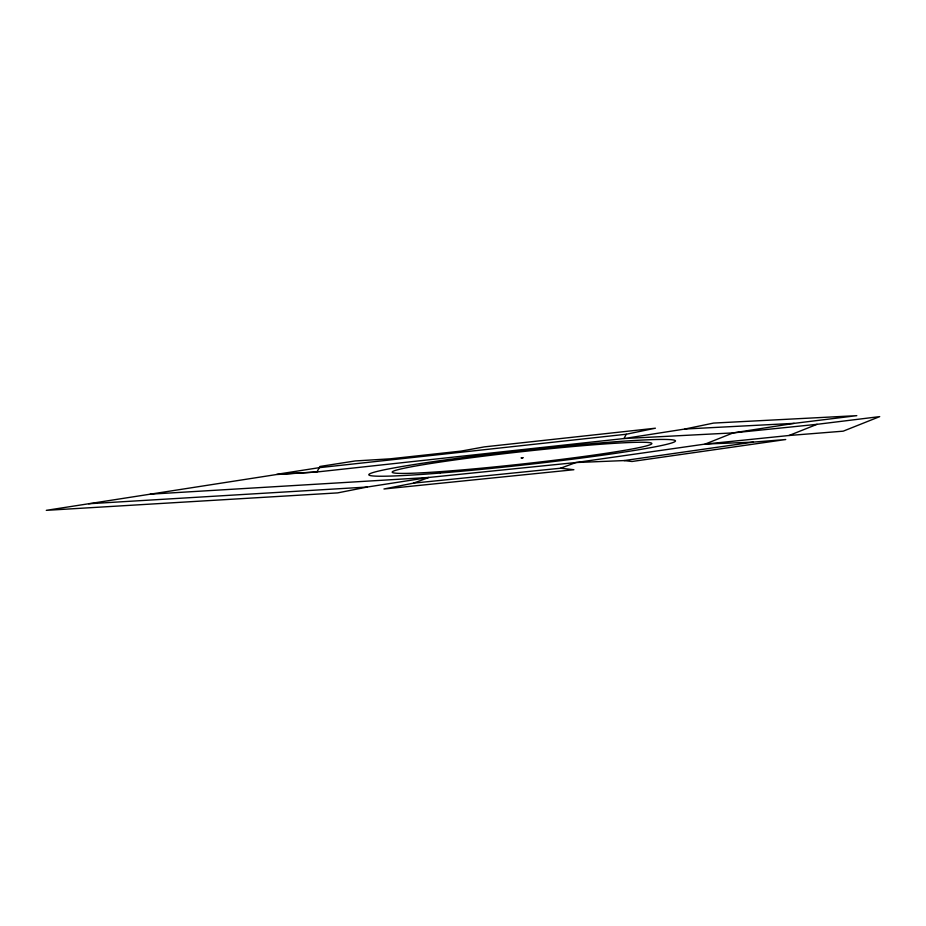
<?xml version="1.0" encoding="UTF-8"?>
<svg xmlns="http://www.w3.org/2000/svg" width="926" height="926" viewBox="0 0 926 926"><rect width="100%" height="100%" fill="white"/><g stroke="black" fill="none" stroke-linecap="round" stroke-linejoin="round"><path stroke-width="1.39" d="M626.265 434.248L319.262 467.665L276.851 474.297L316.958 471.971L319.898 466.472L355.214 460.951L390.216 458.821L461.067 451.101L484.356 446.876L655.411 428.206L626.265 434.248L623.962 438.554L316.958 471.971L276.365 474.563L46.3 510.342L337.689 492.887L367.286 487.03L428.9 477.446L575.926 462.537L705.137 444.075L789.045 435.498L843.204 431.169L879.7 416.619L817.079 424.316L733.172 432.893L623.962 438.554L684.974 429.016L713.587 423.078L856.805 415.658L794.184 423.356L733.172 432.893L705.137 444.075L753.243 442.119L785.734 439.526L632.018 461.484L624.031 460.581L575.926 462.537L560.577 468.22L413.552 483.129L383.954 488.986L573.889 469.725L560.577 468.22M789.045 435.498L817.079 424.316M413.552 483.129L428.9 477.446L150.232 494.171M624.031 460.581L753.243 442.119M88.653 503.756L367.286 487.03M684.974 429.016L794.184 423.356M522.935 457.745L521.269 457.93L522.935 457.745M440.348 473.024A154.283 7.269 -6.3 0 0 675.343 441.239A154.283 7.269 -6.3 0 0 450.626 459.238A154.283 7.269 -6.3 0 0 440.348 473.024M452.941 470.686A130.52 6.146 -6.3 0 0 651.73 443.797A130.52 6.146 -6.3 0 0 461.634 459.018A130.52 6.146 -6.3 0 0 452.941 470.686"/></g></svg>
